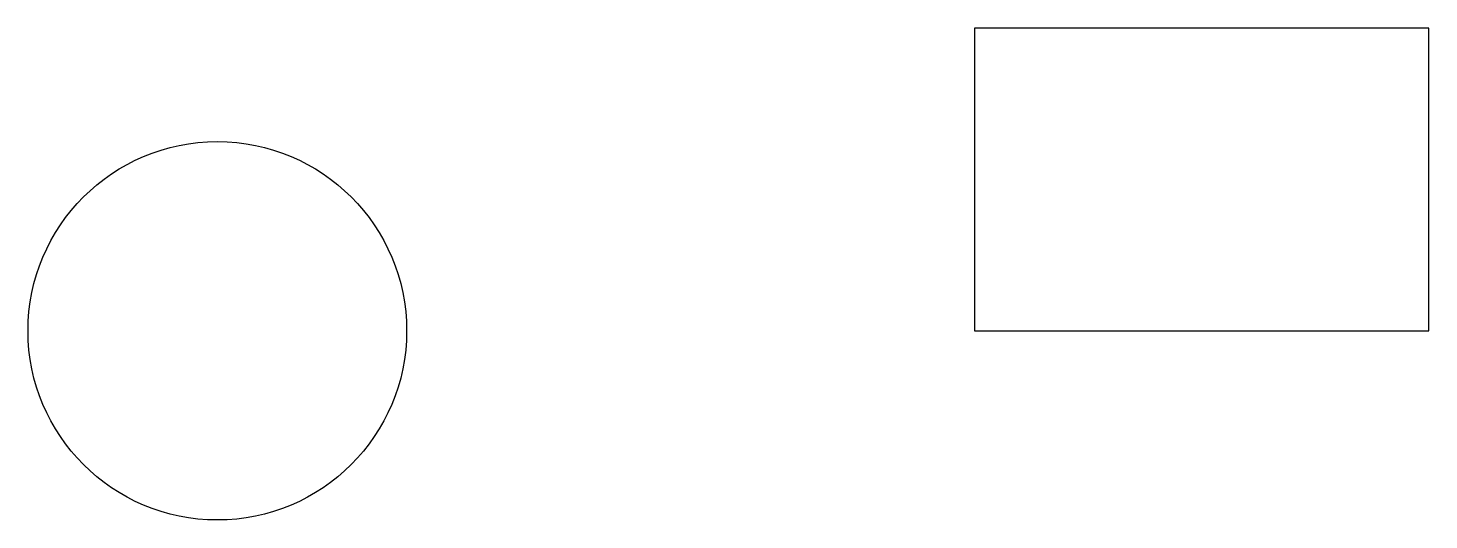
# Model space of a CAD drawing. Header units: millimetres. Extents: x -25 to 160, y -25 to 40.
import ezdxf

# ---------------------------------------------------------------- set-up
doc = ezdxf.new("R2010")
doc.units = ezdxf.units.MM

msp = doc.modelspace()

# ---------------------------------------------------------------- linework, layer by layer
for p, q in [((160, 40), (100, 40)), ((100, 40), (100, 0)), ((160, 0), (160, 40)), ((100, 0), (160, 0))]:
    msp.add_line(p, q)
msp.add_circle((0, 0), 25)

doc.saveas('drawing.dxf')
